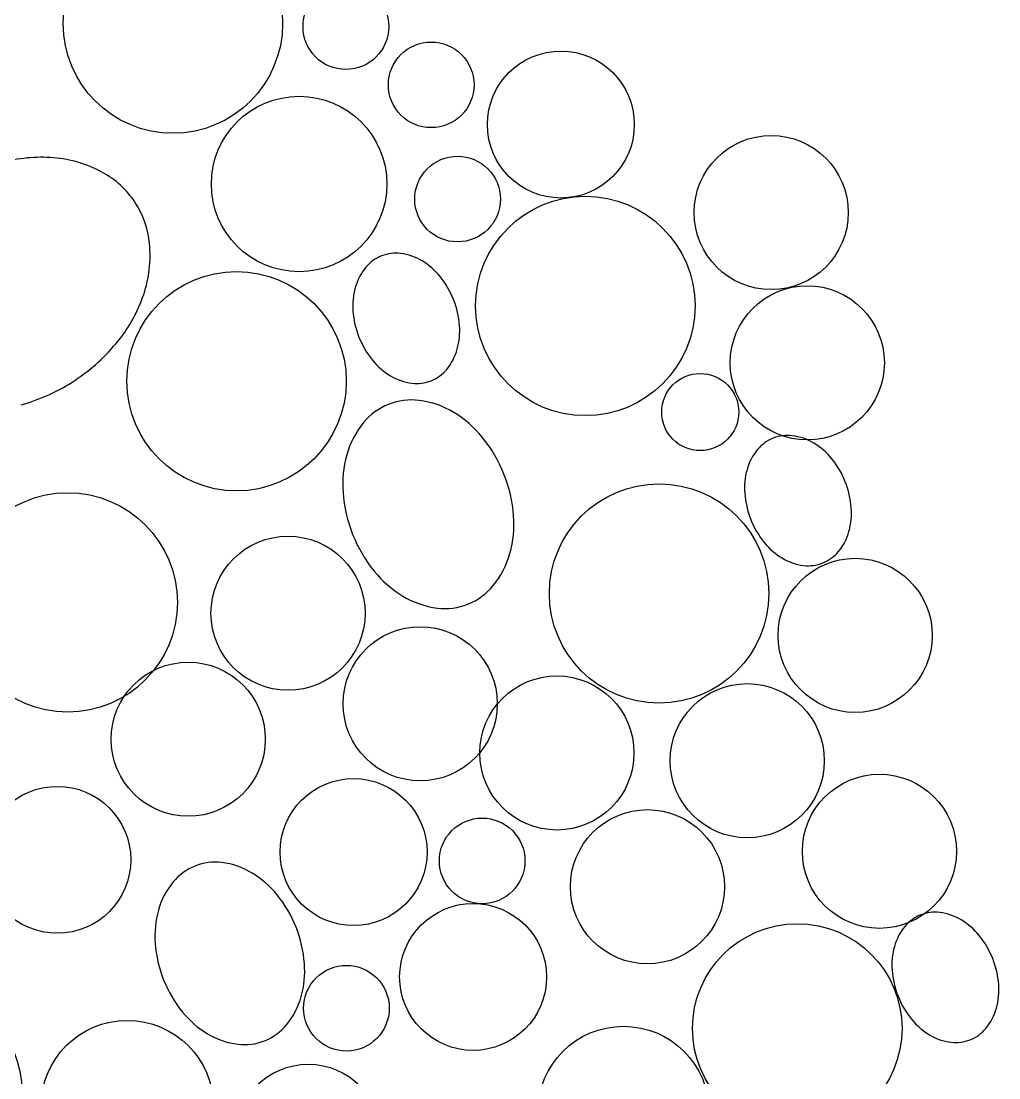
# Paper-space layout 'ESC' of a CAD drawing. Header units: feet, sheet in inches. Extents: x -1.2 to 33.8, y 0.1 to 22.9.
# Drawn here: x 24.0467 to 24.3006, y 6.2263 to 6.5007 of the extents above; entities that cross this region are included whole.
import ezdxf

# ---------------------------------------------------------------- set-up
doc = ezdxf.new("R2010")
doc.units = ezdxf.units.FT
doc.header["$MEASUREMENT"] = 0
doc.layers.add('TBLK', color=7, linetype='Continuous')

# ---------------------------------------------------------------- blocks, each defined once
blk = doc.blocks.new('ESC DET')
at = {"layer": 'TBLK'}
for centre, radius in [((25.73885201173013, 7.008771627461288), 0.0284806806216655), ((25.78376775323667, 7.007966530813287), 0.0111181535710071), ((25.80592507604649, 6.992869469103598), 0.0111181535710071), ((25.83959502454085, 6.982553790574509), 0.0190758378804072), ((25.77162469137354, 6.967121340423001), 0.0227845444973324), ((25.89422083211982, 6.959708015808653), 0.0200126764278127), ((25.81276858727984, 6.963214419939911), 0.0111181535710071), ((25.84594843665601, 6.935469517887578), 0.0284806806216655), ((25.75538003718716, 6.915926076859245), 0.0284806806216655), ((25.90358394931877, 6.9206926962424), 0.0200126764278127), ((25.87577731459853, 6.907914867861332), 0.0100063382139064), ((25.86509335849247, 6.860807112241661), 0.0284806806216655), ((25.71153221060495, 6.858494156580529), 0.0284806806216655), ((25.76875265128288, 6.855690062691127), 0.0200126764278127), ((25.91601639052618, 6.849929467172539), 0.0200126764278127), ((25.80307752961966, 6.83217726112475), 0.0200126764278127), ((25.74283386560006, 6.822976599642276), 0.0200126764278127), ((25.83856572781249, 6.81941010968602), 0.0200126764278127), ((25.88799307828121, 6.817388643156493), 0.0200126764278127), ((25.78577187817833, 6.793677741648802), 0.0190758378804072), ((25.92231795661801, 6.793875841590117), 0.0200126764278127), ((25.70883457785981, 6.791667346815866), 0.0190758378804072), ((25.86207429259837, 6.784675180107615), 0.0200126764278127), ((25.819155717063, 6.791381889564187), 0.0111181535710071), ((25.81680248356495, 6.761255115887034), 0.0190758378804072), ((25.90098293169745, 6.747881189632212), 0.027197599298272), ((25.78390542200077, 6.753135946568018), 0.0111181535710071), ((25.67247758742234, 6.731273825290126), 0.027197599298272), ((25.72698409959511, 6.727582730048726), 0.0223947289642167), ((25.85585016075312, 6.726216089767613), 0.0222363071420141), ((25.77400196483814, 6.719507577466077), 0.0190758378804072)]:
    blk.add_circle(centre, radius, dxfattribs=at)
for centre, radius, start, end in [((25.70475731018313, 6.934729443205621), 0.0393280338350296, 85.45039569401133, 105.501143500092), ((25.70535782642203, 6.942276187567759), 0.0317574347688649, 61.3753905886637, 85.45039569405053), ((25.70923939721123, 6.949388222049694), 0.0236551124928969, 33.40832022856007, 61.37539058874857), ((25.7092393972112, 6.949388222049743), 0.0236551124928882, 5.441249868215273, 33.40832022840554), ((25.70117358437457, 6.94861991901796), 0.0317574347689068, 341.3662447628346, 5.441249868210625), ((25.79674778434738, 6.939028696008644), 0.010130829512965, 111.6882806272557, 140.3433529637032), ((25.79674778434732, 6.939028696008644), 0.0101308295129439, 83.03320829053224, 111.6882806269539), ((25.79626167674901, 6.935050607352105), 0.0141385083868574, 58.8499341663772, 83.03320829075699), ((25.79429859160486, 6.931802783885532), 0.0179335130710619, 39.11892569912557, 58.84993416637387), ((25.79983322681782, 6.936471053594718), 0.0141385083868098, 140.3433529633008, 164.5266270876793), ((25.79042258277358, 6.928650710502803), 0.0229294124966258, 21.68828062688086, 39.11892569885196), ((25.69399983358415, 6.951038858830218), 0.0393280338349188, 321.3154969568877, 341.366244762979), ((25.80349067982272, 6.935458582325746), 0.0179335130710669, 164.5266270878197, 184.2576355550917), ((25.79042258277362, 6.928650710502718), 0.0229294124966051, 4.257635555190155, 21.68828062713417), ((25.80847279206537, 6.93582948483674), 0.0229294124966958, 184.257635555174, 201.6882806271209), ((25.79540469501617, 6.929021613013705), 0.0179335130710955, 344.5266270878442, 4.257635555084882), ((25.68628976858306, 6.957212362561651), 0.0492051412375475, 303.4083202284532, 321.3154969567894), ((25.80847279206528, 6.93582948483674), 0.0229294124966133, 201.6882806272004, 219.1189256991546), ((25.79906214802113, 6.928009141744648), 0.0141385083867591, 320.3433529635694, 344.5266270879855), ((25.80459678323407, 6.93267741145389), 0.0179335130710373, 219.1189256990545, 238.8499341663258), ((25.80263369808993, 6.929429587987345), 0.0141385083868574, 238.8499341663771, 263.033208290757), ((25.80214759049155, 6.925451499330843), 0.0101308295130055, 291.6882806273469, 320.3433529636816), ((25.68628976858306, 6.957212362561601), 0.0492051412375038, 285.5011435001647, 303.4083202284902), ((25.80214759049161, 6.925451499330814), 0.0101308295129545, 263.0332082906934, 291.6882806271046), ((25.80084920354086, 6.894838269124636), 0.0162093272207187, 83.0332082906155, 111.6882806270292), ((25.80084920354089, 6.894838269124607), 0.0162093272207586, 111.6882806270862, 140.3433529634819), ((25.80007143138354, 6.888473327274279), 0.0226216134188842, 58.84993416639861, 83.03320829077381), ((25.79693049515277, 6.883276809727621), 0.0286936209138026, 39.11892569904168, 58.84993416629729), ((25.80578591149371, 6.890746041262455), 0.0226216134189486, 140.3433529635821, 164.5266270879584), ((25.79072888102297, 6.878233492315206), 0.0366870599945317, 21.68828062714867, 39.11892569910232), ((25.89847014435147, 6.891724495117744), 0.0101308295129612, 111.6882806271046, 140.3433529634743), ((25.89847014435153, 6.891724495117744), 0.0101308295129757, 83.03320829103588, 111.6882806274069), ((25.89798403675311, 6.887746406461327), 0.0141385083867718, 58.84993416629634, 83.03320829071475), ((25.90155558682198, 6.889166852703847), 0.0141385083868575, 140.3433529634494, 164.5266270878543), ((25.89602095160886, 6.884498582994669), 0.0179335130711065, 39.11892569888036, 58.84993416613792), ((25.81163783630147, 6.889126087232074), 0.0286936209136826, 164.5266270879356, 184.2576355552104), ((25.89214494277774, 6.88134650961179), 0.0229294124966315, 21.68828062726753, 39.11892569921009), ((25.79072888102291, 6.878233492315206), 0.036687059994582, 4.257635555161256, 21.68828062711551), ((25.90521303982683, 6.888154381434854), 0.0179335130710669, 164.5266270878197, 184.2576355550917), ((25.89214494277777, 6.881346509611847), 0.0229294124965784, 4.257635555195665, 21.68828062716065), ((25.81960921588964, 6.889719531249578), 0.036687059994582, 184.257635555161, 201.6882806271154), ((25.91019515206936, 6.888525283945841), 0.0229294124965784, 184.2576355551954, 201.6882806271605), ((25.79870026061094, 6.878826936332681), 0.0286936209137993, 344.5266270879967, 4.257635555250726), ((25.89712705502031, 6.881717412122834), 0.0179335130710669, 344.5266270878196, 4.25763555509192), ((25.9101951520694, 6.888525283945898), 0.0229294124966315, 201.6882806272674, 219.11892569921), ((25.81960921588966, 6.889719531249549), 0.0366870599946209, 201.6882806270405, 219.1189256989888), ((25.90078450802515, 6.880704940853841), 0.0141385083868575, 320.3433529634494, 344.5266270878541), ((25.90631914323827, 6.885373210563026), 0.0179335130711065, 219.1189256988804, 238.8499341661379), ((25.80455218541891, 6.877206982302328), 0.0226216134188732, 320.3433529634424, 344.52662708783), ((25.90435605809406, 6.882125387096453), 0.0141385083868609, 238.8499341662777, 263.0332082906414), ((25.90386995049571, 6.878147298439887), 0.0101308295129024, 291.6882806272247, 320.343352963621), ((25.90386995049569, 6.878147298439951), 0.0101308295129651, 263.0332082908747, 291.6882806272558), ((25.81340760175963, 6.884676213837056), 0.0286936209136596, 219.1189256990526, 238.8499341663258), ((25.80948889337165, 6.873114754440176), 0.0162093272207586, 291.6882806270862, 320.3433529634819), ((25.81026666552907, 6.879479696290569), 0.0226216134189767, 238.8499341662873, 263.0332082906557), ((25.80948889337161, 6.873114754440147), 0.0162093272207399, 263.0332082908296, 291.688280627218), ((25.74984765405147, 6.776867187001623), 0.0141831613181236, 83.03320829055234, 111.6882806269753), ((25.74916710341383, 6.771297862882557), 0.0197939117415134, 58.84993416635056, 83.03320829075987), ((25.74984765405157, 6.776867187001566), 0.0141831613182098, 111.6882806272132, 140.3433529635987), ((25.74641878421206, 6.76675091002929), 0.0251069182994619, 39.1189256991488, 58.84993416641621), ((25.75416727351019, 6.773286487622182), 0.0197939117415254, 140.3433529634475, 164.5266270878284), ((25.74099237184823, 6.762338007293311), 0.0321011774953794, 21.68828062710778, 39.11892569904555), ((25.7592877077171, 6.771869027845599), 0.0251069182995244, 164.5266270878955, 184.2576355551521), ((25.93674190568488, 6.767928373452998), 0.0101308295129612, 111.6882806271046, 140.3433529634743), ((25.93674190568495, 6.767928373452998), 0.0101308295129757, 83.03320829103588, 111.6882806274069), ((25.93625579808653, 6.763950284796496), 0.0141385083868574, 58.8499341663772, 83.03320829075699), ((25.74099237184829, 6.762338007293339), 0.0321011774952866, 4.25763555516437, 21.68828062711671), ((25.93982734815537, 6.765370731039108), 0.0141385083868098, 140.3433529633008, 164.5266270876793), ((25.9342927129424, 6.760702461329922), 0.0179335130710619, 39.11892569912557, 58.84993416637387), ((25.93041670411112, 6.757550387947079), 0.0229294124966984, 21.68828062712101, 39.11892569907459), ((25.76626266485666, 6.772388291360942), 0.0321011774952866, 184.2576355551642, 201.6882806271174), ((25.94348480116023, 6.764358259770136), 0.0179335130710669, 164.5266270878197, 184.2576355550917), ((25.93041670411119, 6.757550387947193), 0.0229294124965732, 4.257635554980577, 21.68828062693374), ((25.74796732898796, 6.762857270808683), 0.0251069182994384, 344.526627087906, 4.257635555166945), ((25.94846691340289, 6.764729162281187), 0.0229294124966904, 184.2576355553172, 201.6882806272807), ((25.76626266485663, 6.772388291360971), 0.032101177495272, 201.6882806271836, 219.1189256991352), ((25.93539881635371, 6.75792129045801), 0.0179335130710733, 344.5266270881096, 4.257635555366427), ((25.75308776319471, 6.761439811032128), 0.0197939117415808, 320.3433529634896, 344.5266270878727), ((25.94846691340285, 6.764729162281038), 0.0229294124965812, 201.6882806270007, 219.1189256989422), ((25.760836252493, 6.76797538862502), 0.0251069182995311, 219.1189256990242, 238.8499341662816), ((25.93905626935864, 6.756908819189095), 0.0141385083868021, 320.3433529633901, 344.5266270877918), ((25.9445909045716, 6.76157708889828), 0.0179335130710373, 219.1189256990545, 238.8499341663258), ((25.75808793329113, 6.763428435771724), 0.0197939117415134, 238.8499341663506, 263.0332082907595), ((25.75740738265345, 6.757859111652716), 0.0141831613181656, 291.6882806270406, 320.3433529634506), ((25.94214171182909, 6.754351176775226), 0.0101308295129834, 291.6882806271957, 320.3433529635782), ((25.75740738265344, 6.757859111652687), 0.0141831613181448, 263.0332082907968, 291.6882806271908), ((25.94262781942751, 6.758329265431735), 0.0141385083868609, 238.8499341662777, 263.0332082906414), ((25.94214171182914, 6.754351176775197), 0.0101308295129439, 263.0332082905323, 291.6882806269539)]:
    blk.add_arc(centre, radius, start, end, dxfattribs=at)

psp = doc.layouts.new('ESC')

# ---------------------------------------------------------------- block references
psp.add_blockref('ESC DET', (-1.652725923941705, -0.5087164895540833))

doc.saveas('drawing.dxf')
